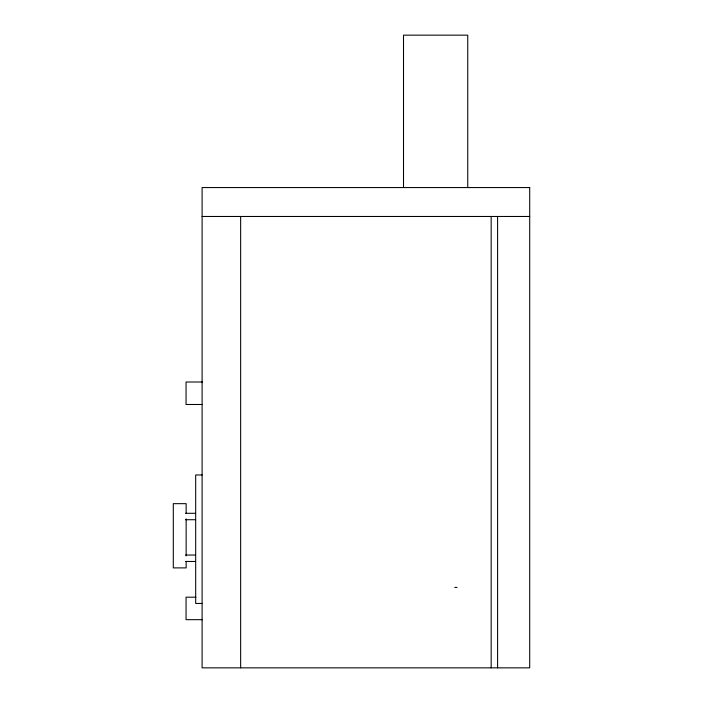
<?xml version="1.0" encoding="UTF-8"?>
<svg xmlns="http://www.w3.org/2000/svg" width="703" height="703" viewBox="0 0 703 703"><rect width="100%" height="100%" fill="white"/><g stroke="black" fill="none" stroke-linecap="round" stroke-linejoin="round"><path stroke-width="1.05" d="M202.104 216.471L529.702 216.471M202.49 382.01L186.049 382.01L186.049 404.489L202.49 404.489M202.104 474.973L195.68 474.973L195.68 603.438L202.104 603.438M185.627 513.295L195.258 513.295M185.627 519.719L195.258 519.719M185.627 555.045L195.258 555.045M185.627 561.469L195.258 561.469M454.753 587.427L457.064 587.427M195.917 597.19L186.049 597.19L186.049 619.677L202.49 619.677M497.583 216.471L497.583 667.85M491.16 216.471L491.16 667.85M467.75 187.516L467.75 35.15L403.513 35.15L403.513 187.516M240.646 216.471L240.646 667.85M186.146 513.462L186.146 503.664L173.298 503.664L173.298 567.892L186.146 567.892L186.146 561.363M186.146 518.902L186.146 555.915M529.702 187.56L202.104 187.56L202.104 667.85L529.702 667.85L529.702 187.56"/></g></svg>
